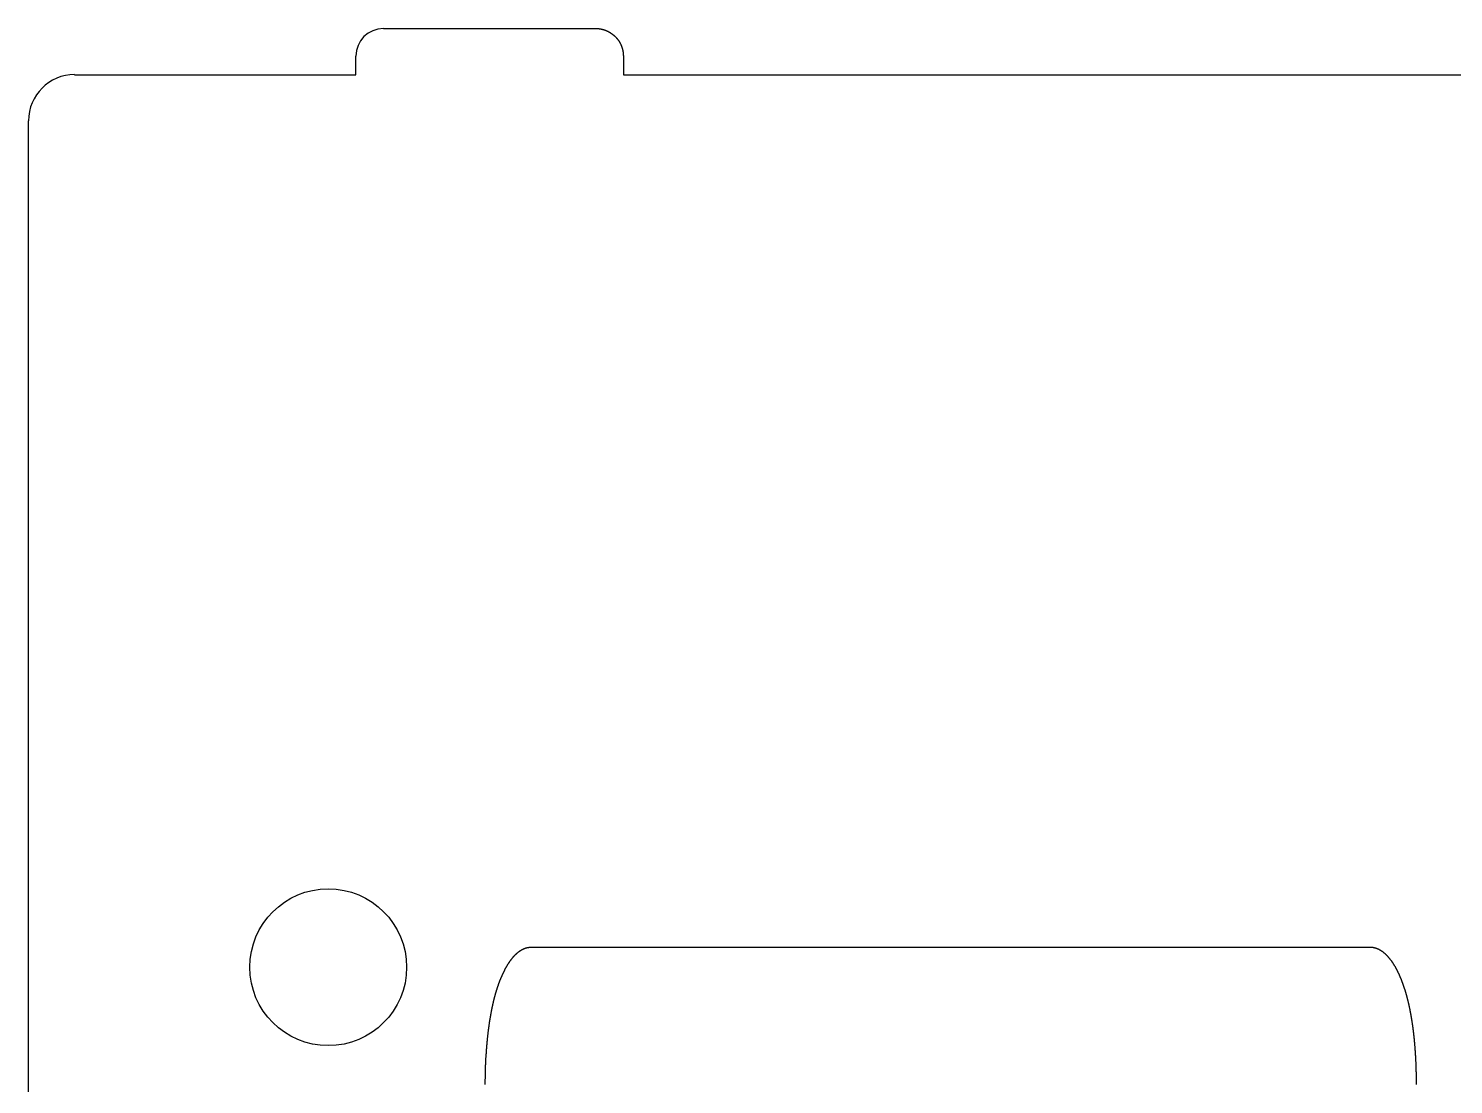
# Model space of a CAD drawing. Extents: x 442 to 745, y 5 to 355.
# Drawn here: x 678.21 to 690.94, y 200.74 to 210.16 of the extents above; entities that cross this region are included whole.
import ezdxf

# ---------------------------------------------------------------- set-up
doc = ezdxf.new("R2010")
doc.units = 0
doc.layers.add('VISIBLE__ANSI_', color=7, linetype='CONTINUOUS')

msp = doc.modelspace()

# ---------------------------------------------------------------- linework, layer by layer
at = {"layer": 'VISIBLE__ANSI_'}
for p, q in [((681.383, 210.164), (683.277, 210.164)), ((681.136, 209.752), (681.136, 209.917)), ((683.525, 209.917), (683.525, 209.752)), ((678.625, 209.752), (681.136, 209.752)), ((683.525, 209.752), (704.854, 209.752)), ((678.213, 185.87), (678.213, 209.341)), ((690.195, 201.961), (682.701, 201.961))]:
    msp.add_line(p, q, dxfattribs=at)
for points in [[(683.277, 210.164, 0), (683.279, 210.164, 0), (683.28, 210.164, 0), (683.281, 210.164, 0), (683.282, 210.164, 0), (683.284, 210.164, 0), (683.285, 210.164, 0), (683.286, 210.164, 0), (683.287, 210.164, 0), (683.288, 210.164, 0), (683.29, 210.164, 0), (683.291, 210.164, 0), (683.292, 210.164, 0), (683.293, 210.164, 0), (683.295, 210.164, 0), (683.296, 210.163, 0), (683.297, 210.163, 0), (683.298, 210.163, 0), (683.299, 210.163, 0), (683.301, 210.163, 0), (683.302, 210.163, 0), (683.303, 210.163, 0), (683.304, 210.163, 0), (683.305, 210.163, 0), (683.307, 210.162, 0), (683.308, 210.162, 0), (683.309, 210.162, 0), (683.31, 210.162, 0), (683.311, 210.162, 0), (683.313, 210.162, 0), (683.314, 210.161, 0), (683.315, 210.161, 0), (683.316, 210.161, 0), (683.317, 210.161, 0), (683.319, 210.161, 0), (683.32, 210.16, 0), (683.321, 210.16, 0), (683.322, 210.16, 0), (683.323, 210.16, 0), (683.325, 210.16, 0), (683.326, 210.159, 0), (683.327, 210.159, 0), (683.328, 210.159, 0), (683.329, 210.159, 0), (683.331, 210.158, 0), (683.332, 210.158, 0), (683.333, 210.158, 0), (683.334, 210.158, 0), (683.335, 210.157, 0), (683.337, 210.157, 0), (683.338, 210.157, 0), (683.339, 210.156, 0), (683.34, 210.156, 0), (683.341, 210.156, 0), (683.342, 210.155, 0), (683.344, 210.155, 0), (683.345, 210.155, 0), (683.346, 210.154, 0), (683.347, 210.154, 0), (683.348, 210.154, 0), (683.349, 210.153, 0), (683.351, 210.153, 0), (683.352, 210.153, 0), (683.353, 210.152, 0), (683.354, 210.152, 0), (683.355, 210.152, 0), (683.356, 210.151, 0), (683.358, 210.151, 0), (683.359, 210.15, 0), (683.36, 210.15, 0), (683.361, 210.15, 0), (683.362, 210.149, 0), (683.363, 210.149, 0), (683.364, 210.148, 0), (683.366, 210.148, 0), (683.367, 210.147, 0), (683.368, 210.147, 0), (683.369, 210.147, 0), (683.37, 210.146, 0), (683.371, 210.146, 0), (683.372, 210.145, 0), (683.373, 210.145, 0), (683.375, 210.144, 0), (683.376, 210.144, 0), (683.377, 210.143, 0), (683.378, 210.143, 0), (683.379, 210.142, 0), (683.38, 210.142, 0), (683.381, 210.141, 0), (683.382, 210.141, 0), (683.383, 210.14, 0), (683.385, 210.14, 0), (683.386, 210.139, 0), (683.387, 210.139, 0), (683.388, 210.138, 0), (683.389, 210.138, 0), (683.39, 210.137, 0), (683.391, 210.136, 0), (683.392, 210.136, 0), (683.393, 210.135, 0), (683.394, 210.135, 0), (683.395, 210.134, 0), (683.396, 210.134, 0), (683.398, 210.133, 0), (683.399, 210.132, 0), (683.4, 210.132, 0), (683.401, 210.131, 0), (683.402, 210.131, 0), (683.403, 210.13, 0), (683.404, 210.129, 0), (683.405, 210.129, 0), (683.406, 210.128, 0), (683.407, 210.127, 0), (683.408, 210.127, 0), (683.409, 210.126, 0), (683.41, 210.126, 0), (683.411, 210.125, 0), (683.412, 210.124, 0), (683.413, 210.124, 0), (683.414, 210.123, 0), (683.415, 210.122, 0), (683.416, 210.122, 0), (683.417, 210.121, 0), (683.418, 210.12, 0), (683.419, 210.119, 0), (683.42, 210.119, 0), (683.421, 210.118, 0), (683.422, 210.117, 0), (683.423, 210.117, 0), (683.424, 210.116, 0), (683.425, 210.115, 0), (683.426, 210.114, 0), (683.427, 210.114, 0), (683.428, 210.113, 0), (683.429, 210.112, 0), (683.43, 210.112, 0), (683.431, 210.111, 0), (683.432, 210.11, 0), (683.433, 210.109, 0), (683.434, 210.109, 0), (683.435, 210.108, 0), (683.436, 210.107, 0), (683.436, 210.106, 0), (683.437, 210.105, 0), (683.438, 210.105, 0), (683.439, 210.104, 0), (683.44, 210.103, 0), (683.441, 210.102, 0), (683.442, 210.101, 0), (683.443, 210.101, 0), (683.444, 210.1, 0), (683.445, 210.099, 0), (683.446, 210.098, 0), (683.446, 210.097, 0), (683.447, 210.096, 0), (683.448, 210.096, 0), (683.449, 210.095, 0), (683.45, 210.094, 0), (683.451, 210.093, 0), (683.452, 210.092, 0), (683.453, 210.091, 0), (683.453, 210.09, 0), (683.454, 210.09, 0), (683.455, 210.089, 0), (683.456, 210.088, 0), (683.457, 210.087, 0), (683.458, 210.086, 0), (683.459, 210.085, 0), (683.459, 210.084, 0), (683.46, 210.083, 0), (683.461, 210.082, 0), (683.462, 210.082, 0), (683.463, 210.081, 0), (683.463, 210.08, 0), (683.464, 210.079, 0), (683.465, 210.078, 0), (683.466, 210.077, 0), (683.467, 210.076, 0), (683.467, 210.075, 0), (683.468, 210.074, 0), (683.469, 210.073, 0), (683.47, 210.072, 0), (683.47, 210.071, 0), (683.471, 210.07, 0), (683.472, 210.069, 0), (683.473, 210.068, 0), (683.473, 210.068, 0), (683.474, 210.067, 0), (683.475, 210.066, 0), (683.476, 210.065, 0), (683.476, 210.064, 0), (683.477, 210.063, 0), (683.478, 210.062, 0), (683.479, 210.061, 0), (683.479, 210.06, 0), (683.48, 210.059, 0), (683.481, 210.058, 0), (683.481, 210.057, 0), (683.482, 210.056, 0), (683.483, 210.055, 0), (683.483, 210.054, 0), (683.484, 210.053, 0), (683.485, 210.052, 0), (683.485, 210.051, 0), (683.486, 210.05, 0), (683.487, 210.049, 0), (683.487, 210.048, 0), (683.488, 210.047, 0), (683.489, 210.045, 0), (683.489, 210.044, 0), (683.49, 210.043, 0), (683.49, 210.042, 0), (683.491, 210.041, 0), (683.492, 210.04, 0), (683.492, 210.039, 0), (683.493, 210.038, 0), (683.493, 210.037, 0), (683.494, 210.036, 0), (683.495, 210.035, 0), (683.495, 210.034, 0), (683.496, 210.033, 0), (683.496, 210.032, 0), (683.497, 210.031, 0), (683.497, 210.03, 0), (683.498, 210.028, 0), (683.499, 210.027, 0), (683.499, 210.026, 0), (683.5, 210.025, 0), (683.5, 210.024, 0), (683.501, 210.023, 0), (683.501, 210.022, 0), (683.502, 210.021, 0), (683.502, 210.02, 0), (683.503, 210.019, 0), (683.503, 210.017, 0), (683.504, 210.016, 0), (683.504, 210.015, 0), (683.505, 210.014, 0), (683.505, 210.013, 0), (683.506, 210.012, 0), (683.506, 210.011, 0), (683.507, 210.01, 0), (683.507, 210.008, 0), (683.507, 210.007, 0), (683.508, 210.006, 0), (683.508, 210.005, 0), (683.509, 210.004, 0), (683.509, 210.003, 0), (683.51, 210.002, 0), (683.51, 210.001, 0), (683.51, 209.999, 0), (683.511, 209.998, 0), (683.511, 209.997, 0), (683.512, 209.996, 0), (683.512, 209.995, 0), (683.512, 209.994, 0), (683.513, 209.992, 0), (683.513, 209.991, 0), (683.514, 209.99, 0), (683.514, 209.989, 0), (683.514, 209.988, 0), (683.515, 209.987, 0), (683.515, 209.985, 0), (683.515, 209.984, 0), (683.516, 209.983, 0), (683.516, 209.982, 0), (683.516, 209.981, 0), (683.517, 209.98, 0), (683.517, 209.978, 0), (683.517, 209.977, 0), (683.517, 209.976, 0), (683.518, 209.975, 0), (683.518, 209.974, 0), (683.518, 209.973, 0), (683.519, 209.971, 0), (683.519, 209.97, 0), (683.519, 209.969, 0), (683.519, 209.968, 0), (683.52, 209.967, 0), (683.52, 209.965, 0), (683.52, 209.964, 0), (683.52, 209.963, 0), (683.52, 209.962, 0), (683.521, 209.961, 0), (683.521, 209.959, 0), (683.521, 209.958, 0), (683.521, 209.957, 0), (683.521, 209.956, 0), (683.522, 209.955, 0), (683.522, 209.953, 0), (683.522, 209.952, 0), (683.522, 209.951, 0), (683.522, 209.95, 0), (683.523, 209.949, 0), (683.523, 209.947, 0), (683.523, 209.946, 0), (683.523, 209.945, 0), (683.523, 209.944, 0), (683.523, 209.943, 0), (683.523, 209.941, 0), (683.523, 209.94, 0), (683.524, 209.939, 0), (683.524, 209.938, 0), (683.524, 209.937, 0), (683.524, 209.935, 0), (683.524, 209.934, 0), (683.524, 209.933, 0), (683.524, 209.932, 0), (683.524, 209.93, 0), (683.524, 209.929, 0), (683.524, 209.928, 0), (683.524, 209.927, 0), (683.524, 209.926, 0), (683.524, 209.924, 0), (683.524, 209.923, 0), (683.525, 209.922, 0), (683.525, 209.921, 0), (683.525, 209.92, 0), (683.525, 209.918, 0), (683.525, 209.917, 0)], [(682.701, 201.961, 0), (682.699, 201.961, 0), (682.697, 201.961, 0), (682.694, 201.961, 0), (682.692, 201.961, 0), (682.69, 201.961, 0), (682.688, 201.961, 0), (682.685, 201.96, 0), (682.683, 201.96, 0), (682.681, 201.96, 0), (682.679, 201.96, 0), (682.676, 201.959, 0), (682.674, 201.959, 0), (682.672, 201.959, 0), (682.67, 201.958, 0), (682.668, 201.958, 0), (682.665, 201.957, 0), (682.663, 201.957, 0), (682.661, 201.956, 0), (682.659, 201.956, 0), (682.657, 201.955, 0), (682.655, 201.954, 0), (682.652, 201.954, 0), (682.65, 201.953, 0), (682.648, 201.952, 0), (682.646, 201.952, 0), (682.644, 201.951, 0), (682.642, 201.95, 0), (682.64, 201.949, 0), (682.638, 201.948, 0), (682.636, 201.948, 0), (682.634, 201.947, 0), (682.631, 201.946, 0), (682.629, 201.945, 0), (682.627, 201.944, 0), (682.625, 201.943, 0), (682.623, 201.942, 0), (682.621, 201.941, 0), (682.619, 201.94, 0), (682.617, 201.939, 0), (682.615, 201.938, 0), (682.613, 201.937, 0), (682.611, 201.935, 0), (682.61, 201.934, 0), (682.608, 201.933, 0), (682.606, 201.932, 0), (682.604, 201.931, 0), (682.602, 201.929, 0), (682.6, 201.928, 0), (682.598, 201.927, 0), (682.596, 201.926, 0), (682.594, 201.924, 0), (682.593, 201.923, 0), (682.591, 201.922, 0), (682.589, 201.92, 0), (682.587, 201.919, 0), (682.585, 201.918, 0), (682.584, 201.916, 0), (682.582, 201.915, 0), (682.58, 201.913, 0), (682.578, 201.912, 0), (682.576, 201.911, 0), (682.575, 201.909, 0), (682.573, 201.908, 0), (682.571, 201.906, 0), (682.57, 201.905, 0), (682.568, 201.903, 0), (682.566, 201.902, 0), (682.565, 201.9, 0), (682.563, 201.898, 0), (682.561, 201.897, 0), (682.56, 201.895, 0), (682.558, 201.894, 0), (682.556, 201.892, 0), (682.555, 201.891, 0), (682.553, 201.889, 0), (682.552, 201.887, 0), (682.55, 201.886, 0), (682.549, 201.884, 0), (682.547, 201.882, 0), (682.545, 201.881, 0), (682.544, 201.879, 0), (682.542, 201.877, 0), (682.541, 201.876, 0), (682.539, 201.874, 0), (682.538, 201.872, 0), (682.536, 201.871, 0), (682.535, 201.869, 0), (682.533, 201.867, 0), (682.532, 201.865, 0), (682.53, 201.864, 0), (682.529, 201.862, 0), (682.528, 201.86, 0), (682.526, 201.858, 0), (682.525, 201.856, 0), (682.523, 201.855, 0), (682.522, 201.853, 0), (682.52, 201.851, 0), (682.519, 201.849, 0), (682.518, 201.847, 0), (682.516, 201.845, 0), (682.515, 201.844, 0), (682.514, 201.842, 0), (682.512, 201.84, 0), (682.511, 201.838, 0), (682.509, 201.836, 0), (682.508, 201.834, 0), (682.507, 201.832, 0), (682.505, 201.83, 0), (682.504, 201.828, 0), (682.503, 201.827, 0), (682.502, 201.825, 0), (682.5, 201.823, 0), (682.499, 201.821, 0), (682.498, 201.819, 0), (682.496, 201.817, 0), (682.495, 201.815, 0), (682.494, 201.813, 0), (682.493, 201.811, 0), (682.491, 201.809, 0), (682.49, 201.807, 0), (682.489, 201.805, 0), (682.488, 201.803, 0), (682.487, 201.801, 0), (682.485, 201.799, 0), (682.484, 201.797, 0), (682.483, 201.795, 0), (682.482, 201.793, 0), (682.481, 201.791, 0), (682.479, 201.789, 0), (682.478, 201.787, 0), (682.477, 201.785, 0), (682.476, 201.783, 0), (682.475, 201.781, 0), (682.474, 201.779, 0), (682.473, 201.777, 0), (682.471, 201.775, 0), (682.47, 201.773, 0), (682.469, 201.771, 0), (682.468, 201.769, 0), (682.467, 201.767, 0), (682.466, 201.765, 0), (682.465, 201.763, 0), (682.464, 201.761, 0), (682.463, 201.759, 0), (682.462, 201.757, 0), (682.461, 201.755, 0), (682.46, 201.753, 0), (682.459, 201.751, 0), (682.458, 201.749, 0), (682.457, 201.746, 0), (682.456, 201.744, 0), (682.455, 201.742, 0), (682.454, 201.74, 0), (682.453, 201.738, 0), (682.452, 201.736, 0), (682.451, 201.734, 0), (682.45, 201.732, 0), (682.449, 201.73, 0), (682.448, 201.728, 0), (682.447, 201.726, 0), (682.446, 201.724, 0), (682.445, 201.722, 0), (682.444, 201.719, 0), (682.443, 201.717, 0), (682.442, 201.715, 0), (682.441, 201.713, 0), (682.44, 201.711, 0), (682.439, 201.709, 0), (682.438, 201.706, 0), (682.437, 201.704, 0), (682.436, 201.702, 0), (682.435, 201.7, 0), (682.434, 201.697, 0), (682.433, 201.695, 0), (682.432, 201.693, 0), (682.431, 201.691, 0), (682.43, 201.688, 0), (682.429, 201.686, 0), (682.428, 201.684, 0), (682.427, 201.682, 0), (682.426, 201.679, 0), (682.426, 201.677, 0), (682.425, 201.675, 0), (682.424, 201.672, 0), (682.423, 201.67, 0), (682.422, 201.668, 0), (682.421, 201.665, 0), (682.42, 201.663, 0), (682.419, 201.66, 0), (682.418, 201.658, 0), (682.417, 201.656, 0), (682.416, 201.653, 0), (682.415, 201.651, 0), (682.415, 201.648, 0), (682.414, 201.646, 0), (682.413, 201.643, 0), (682.412, 201.641, 0), (682.411, 201.638, 0), (682.41, 201.636, 0), (682.409, 201.633, 0), (682.408, 201.631, 0), (682.407, 201.628, 0), (682.406, 201.626, 0), (682.406, 201.623, 0), (682.405, 201.621, 0), (682.404, 201.618, 0), (682.403, 201.616, 0), (682.402, 201.613, 0), (682.401, 201.611, 0), (682.4, 201.608, 0), (682.399, 201.605, 0), (682.399, 201.603, 0), (682.398, 201.6, 0), (682.397, 201.598, 0), (682.396, 201.595, 0), (682.395, 201.592, 0), (682.394, 201.59, 0), (682.394, 201.587, 0), (682.393, 201.584, 0), (682.392, 201.582, 0), (682.391, 201.579, 0), (682.39, 201.576, 0), (682.389, 201.573, 0), (682.388, 201.571, 0), (682.388, 201.568, 0), (682.387, 201.565, 0), (682.386, 201.562, 0), (682.385, 201.56, 0), (682.384, 201.557, 0), (682.384, 201.554, 0), (682.383, 201.551, 0), (682.382, 201.549, 0), (682.381, 201.546, 0), (682.38, 201.543, 0), (682.38, 201.54, 0), (682.379, 201.537, 0), (682.378, 201.534, 0), (682.377, 201.532, 0), (682.376, 201.529, 0), (682.376, 201.526, 0), (682.375, 201.523, 0), (682.374, 201.52, 0), (682.373, 201.517, 0), (682.372, 201.514, 0), (682.372, 201.511, 0), (682.371, 201.508, 0), (682.37, 201.505, 0), (682.369, 201.502, 0), (682.369, 201.499, 0), (682.368, 201.496, 0), (682.367, 201.493, 0), (682.366, 201.49, 0), (682.366, 201.487, 0), (682.365, 201.484, 0), (682.364, 201.481, 0), (682.363, 201.478, 0), (682.363, 201.475, 0), (682.362, 201.472, 0), (682.361, 201.469, 0), (682.361, 201.466, 0), (682.36, 201.463, 0), (682.359, 201.46, 0), (682.358, 201.457, 0), (682.358, 201.454, 0), (682.357, 201.451, 0), (682.356, 201.447, 0), (682.356, 201.444, 0), (682.355, 201.441, 0), (682.354, 201.438, 0), (682.353, 201.435, 0), (682.353, 201.432, 0), (682.352, 201.428, 0), (682.351, 201.425, 0), (682.351, 201.422, 0), (682.35, 201.419, 0), (682.349, 201.415, 0), (682.349, 201.412, 0), (682.348, 201.409, 0), (682.347, 201.406, 0), (682.347, 201.402, 0), (682.346, 201.399, 0), (682.345, 201.396, 0), (682.345, 201.393, 0), (682.344, 201.389, 0), (682.343, 201.386, 0), (682.343, 201.383, 0), (682.342, 201.379, 0), (682.341, 201.376, 0), (682.341, 201.373, 0), (682.34, 201.369, 0), (682.34, 201.366, 0), (682.339, 201.363, 0), (682.338, 201.359, 0), (682.338, 201.356, 0), (682.337, 201.352, 0), (682.337, 201.349, 0), (682.336, 201.346, 0), (682.335, 201.342, 0), (682.335, 201.339, 0), (682.334, 201.335, 0), (682.334, 201.332, 0), (682.333, 201.328, 0), (682.332, 201.325, 0), (682.332, 201.321, 0), (682.331, 201.318, 0), (682.331, 201.314, 0), (682.33, 201.311, 0), (682.33, 201.307, 0), (682.329, 201.304, 0), (682.328, 201.3, 0), (682.328, 201.297, 0), (682.327, 201.293, 0), (682.327, 201.29, 0), (682.326, 201.286, 0), (682.326, 201.283, 0), (682.325, 201.279, 0), (682.325, 201.276, 0), (682.324, 201.272, 0), (682.324, 201.268, 0), (682.323, 201.265, 0), (682.323, 201.261, 0), (682.322, 201.257, 0), (682.322, 201.254, 0), (682.321, 201.25, 0), (682.321, 201.247, 0), (682.32, 201.243, 0), (682.32, 201.239, 0), (682.319, 201.236, 0), (682.319, 201.232, 0), (682.318, 201.228, 0), (682.318, 201.224, 0), (682.317, 201.221, 0), (682.317, 201.217, 0), (682.316, 201.213, 0), (682.316, 201.21, 0), (682.315, 201.206, 0), (682.315, 201.202, 0), (682.314, 201.198, 0), (682.314, 201.195, 0), (682.313, 201.191, 0), (682.313, 201.187, 0), (682.313, 201.183, 0), (682.312, 201.179, 0), (682.312, 201.176, 0), (682.311, 201.172, 0), (682.311, 201.168, 0), (682.31, 201.164, 0), (682.31, 201.16, 0), (682.31, 201.156, 0), (682.309, 201.152, 0), (682.309, 201.149, 0), (682.308, 201.145, 0), (682.308, 201.141, 0), (682.308, 201.137, 0), (682.307, 201.133, 0), (682.307, 201.129, 0), (682.307, 201.125, 0), (682.306, 201.121, 0), (682.306, 201.117, 0), (682.305, 201.113, 0), (682.305, 201.109, 0), (682.305, 201.105, 0), (682.304, 201.101, 0), (682.304, 201.097, 0), (682.304, 201.093, 0), (682.303, 201.089, 0), (682.303, 201.085, 0), (682.303, 201.081, 0), (682.302, 201.077, 0), (682.302, 201.073, 0), (682.302, 201.069, 0), (682.301, 201.065, 0), (682.301, 201.061, 0), (682.301, 201.057, 0), (682.3, 201.053, 0), (682.3, 201.049, 0), (682.3, 201.045, 0), (682.3, 201.041, 0), (682.299, 201.037, 0), (682.299, 201.033, 0), (682.299, 201.029, 0), (682.298, 201.024, 0), (682.298, 201.02, 0), (682.298, 201.016, 0), (682.298, 201.012, 0), (682.297, 201.008, 0), (682.297, 201.004, 0), (682.297, 200.999, 0), (682.297, 200.995, 0), (682.296, 200.991, 0), (682.296, 200.987, 0), (682.296, 200.983, 0), (682.296, 200.978, 0), (682.295, 200.974, 0), (682.295, 200.97, 0), (682.295, 200.966, 0), (682.295, 200.961, 0), (682.294, 200.957, 0), (682.294, 200.953, 0), (682.294, 200.949, 0), (682.294, 200.944, 0), (682.294, 200.94, 0), (682.293, 200.936, 0), (682.293, 200.931, 0), (682.293, 200.927, 0), (682.293, 200.923, 0), (682.293, 200.918, 0), (682.293, 200.914, 0), (682.292, 200.91, 0), (682.292, 200.905, 0), (682.292, 200.901, 0), (682.292, 200.897, 0), (682.292, 200.892, 0), (682.292, 200.888, 0), (682.292, 200.883, 0), (682.291, 200.879, 0), (682.291, 200.875, 0), (682.291, 200.87, 0), (682.291, 200.866, 0), (682.291, 200.861, 0), (682.291, 200.857, 0), (682.291, 200.852, 0), (682.291, 200.848, 0), (682.29, 200.843, 0), (682.29, 200.839, 0), (682.29, 200.834, 0), (682.29, 200.83, 0), (682.29, 200.825, 0), (682.29, 200.821, 0), (682.29, 200.816, 0), (682.29, 200.812, 0), (682.29, 200.807, 0), (682.29, 200.803, 0), (682.29, 200.798, 0), (682.29, 200.793, 0), (682.29, 200.789, 0), (682.289, 200.784, 0), (682.289, 200.78, 0), (682.289, 200.775, 0), (682.289, 200.77, 0), (682.289, 200.766, 0), (682.289, 200.761, 0), (682.289, 200.757, 0), (682.289, 200.752, 0), (682.289, 200.747, 0), (682.289, 200.743, 0), (682.289, 200.738, 0)], [(690.607, 200.738, 0), (690.607, 200.743, 0), (690.607, 200.748, 0), (690.607, 200.753, 0), (690.607, 200.758, 0), (690.607, 200.763, 0), (690.607, 200.768, 0), (690.607, 200.773, 0), (690.607, 200.778, 0), (690.607, 200.783, 0), (690.607, 200.788, 0), (690.607, 200.793, 0), (690.606, 200.798, 0), (690.606, 200.803, 0), (690.606, 200.808, 0), (690.606, 200.813, 0), (690.606, 200.818, 0), (690.606, 200.823, 0), (690.606, 200.828, 0), (690.606, 200.833, 0), (690.606, 200.837, 0), (690.606, 200.842, 0), (690.606, 200.847, 0), (690.605, 200.852, 0), (690.605, 200.857, 0), (690.605, 200.862, 0), (690.605, 200.867, 0), (690.605, 200.871, 0), (690.605, 200.876, 0), (690.605, 200.881, 0), (690.605, 200.886, 0), (690.604, 200.89, 0), (690.604, 200.895, 0), (690.604, 200.9, 0), (690.604, 200.905, 0), (690.604, 200.909, 0), (690.604, 200.914, 0), (690.603, 200.919, 0), (690.603, 200.924, 0), (690.603, 200.928, 0), (690.603, 200.933, 0), (690.603, 200.938, 0), (690.602, 200.942, 0), (690.602, 200.947, 0), (690.602, 200.952, 0), (690.602, 200.956, 0), (690.601, 200.961, 0), (690.601, 200.965, 0), (690.601, 200.97, 0), (690.601, 200.975, 0), (690.6, 200.979, 0), (690.6, 200.984, 0), (690.6, 200.988, 0), (690.6, 200.993, 0), (690.599, 200.997, 0), (690.599, 201.002, 0), (690.599, 201.006, 0), (690.599, 201.011, 0), (690.598, 201.015, 0), (690.598, 201.02, 0), (690.598, 201.024, 0), (690.597, 201.029, 0), (690.597, 201.033, 0), (690.597, 201.038, 0), (690.596, 201.042, 0), (690.596, 201.047, 0), (690.596, 201.051, 0), (690.596, 201.055, 0), (690.595, 201.06, 0), (690.595, 201.064, 0), (690.595, 201.069, 0), (690.594, 201.073, 0), (690.594, 201.077, 0), (690.593, 201.082, 0), (690.593, 201.086, 0), (690.593, 201.09, 0), (690.592, 201.095, 0), (690.592, 201.099, 0), (690.592, 201.103, 0), (690.591, 201.107, 0), (690.591, 201.112, 0), (690.59, 201.116, 0), (690.59, 201.12, 0), (690.59, 201.125, 0), (690.589, 201.129, 0), (690.589, 201.133, 0), (690.588, 201.137, 0), (690.588, 201.141, 0), (690.588, 201.146, 0), (690.587, 201.15, 0), (690.587, 201.154, 0), (690.586, 201.158, 0), (690.586, 201.162, 0), (690.585, 201.166, 0), (690.585, 201.171, 0), (690.584, 201.175, 0), (690.584, 201.179, 0), (690.584, 201.183, 0), (690.583, 201.187, 0), (690.583, 201.191, 0), (690.582, 201.195, 0), (690.582, 201.199, 0), (690.581, 201.203, 0), (690.581, 201.207, 0), (690.58, 201.211, 0), (690.58, 201.215, 0), (690.579, 201.219, 0), (690.579, 201.223, 0), (690.578, 201.227, 0), (690.578, 201.231, 0), (690.577, 201.235, 0), (690.577, 201.239, 0), (690.576, 201.243, 0), (690.576, 201.247, 0), (690.575, 201.251, 0), (690.574, 201.255, 0), (690.574, 201.259, 0), (690.573, 201.263, 0), (690.573, 201.267, 0), (690.572, 201.27, 0), (690.572, 201.274, 0), (690.571, 201.278, 0), (690.571, 201.282, 0), (690.57, 201.286, 0), (690.569, 201.29, 0), (690.569, 201.293, 0), (690.568, 201.297, 0), (690.568, 201.301, 0), (690.567, 201.305, 0), (690.566, 201.309, 0), (690.566, 201.312, 0), (690.565, 201.316, 0), (690.565, 201.32, 0), (690.564, 201.324, 0), (690.563, 201.327, 0), (690.563, 201.331, 0), (690.562, 201.335, 0), (690.561, 201.338, 0), (690.561, 201.342, 0), (690.56, 201.346, 0), (690.56, 201.349, 0), (690.559, 201.353, 0), (690.558, 201.357, 0), (690.558, 201.36, 0), (690.557, 201.364, 0), (690.556, 201.368, 0), (690.556, 201.371, 0), (690.555, 201.375, 0), (690.554, 201.378, 0), (690.554, 201.382, 0), (690.553, 201.385, 0), (690.552, 201.389, 0), (690.551, 201.393, 0), (690.551, 201.396, 0), (690.55, 201.4, 0), (690.549, 201.403, 0), (690.549, 201.407, 0), (690.548, 201.41, 0), (690.547, 201.414, 0), (690.546, 201.417, 0), (690.546, 201.42, 0), (690.545, 201.424, 0), (690.544, 201.427, 0), (690.544, 201.431, 0), (690.543, 201.434, 0), (690.542, 201.438, 0), (690.541, 201.441, 0), (690.541, 201.444, 0), (690.54, 201.448, 0), (690.539, 201.451, 0), (690.538, 201.454, 0), (690.538, 201.458, 0), (690.537, 201.461, 0), (690.536, 201.464, 0), (690.535, 201.468, 0), (690.534, 201.471, 0), (690.534, 201.474, 0), (690.533, 201.478, 0), (690.532, 201.481, 0), (690.531, 201.484, 0), (690.53, 201.487, 0), (690.53, 201.491, 0), (690.529, 201.494, 0), (690.528, 201.497, 0), (690.527, 201.5, 0), (690.526, 201.503, 0), (690.526, 201.507, 0), (690.525, 201.51, 0), (690.524, 201.513, 0), (690.523, 201.516, 0), (690.522, 201.519, 0), (690.521, 201.522, 0), (690.521, 201.525, 0), (690.52, 201.529, 0), (690.519, 201.532, 0), (690.518, 201.535, 0), (690.517, 201.538, 0), (690.516, 201.541, 0), (690.515, 201.544, 0), (690.515, 201.547, 0), (690.514, 201.55, 0), (690.513, 201.553, 0), (690.512, 201.556, 0), (690.511, 201.559, 0), (690.51, 201.562, 0), (690.509, 201.565, 0), (690.508, 201.568, 0), (690.508, 201.571, 0), (690.507, 201.574, 0), (690.506, 201.577, 0), (690.505, 201.58, 0), (690.504, 201.583, 0), (690.503, 201.586, 0), (690.502, 201.588, 0), (690.501, 201.591, 0), (690.5, 201.594, 0), (690.499, 201.597, 0), (690.498, 201.6, 0), (690.497, 201.603, 0), (690.497, 201.606, 0), (690.496, 201.609, 0), (690.495, 201.611, 0), (690.494, 201.614, 0), (690.493, 201.617, 0), (690.492, 201.62, 0), (690.491, 201.623, 0), (690.49, 201.626, 0), (690.489, 201.628, 0), (690.488, 201.631, 0), (690.487, 201.634, 0), (690.486, 201.637, 0), (690.485, 201.64, 0), (690.484, 201.643, 0), (690.483, 201.646, 0), (690.481, 201.649, 0), (690.48, 201.651, 0), (690.479, 201.654, 0), (690.478, 201.657, 0), (690.477, 201.66, 0), (690.476, 201.663, 0), (690.475, 201.666, 0), (690.474, 201.669, 0), (690.473, 201.671, 0), (690.472, 201.674, 0), (690.47, 201.677, 0), (690.469, 201.68, 0), (690.468, 201.683, 0), (690.467, 201.686, 0), (690.466, 201.689, 0), (690.465, 201.691, 0), (690.463, 201.694, 0), (690.462, 201.697, 0), (690.461, 201.7, 0), (690.46, 201.703, 0), (690.459, 201.706, 0), (690.457, 201.708, 0), (690.456, 201.711, 0), (690.455, 201.714, 0), (690.454, 201.717, 0), (690.452, 201.72, 0), (690.451, 201.722, 0), (690.45, 201.725, 0), (690.448, 201.728, 0), (690.447, 201.731, 0), (690.446, 201.734, 0), (690.444, 201.736, 0), (690.443, 201.739, 0), (690.442, 201.742, 0), (690.44, 201.745, 0), (690.439, 201.747, 0), (690.438, 201.75, 0), (690.436, 201.753, 0), (690.435, 201.756, 0), (690.434, 201.758, 0), (690.432, 201.761, 0), (690.431, 201.764, 0), (690.429, 201.766, 0), (690.428, 201.769, 0), (690.426, 201.772, 0), (690.425, 201.774, 0), (690.423, 201.777, 0), (690.422, 201.78, 0), (690.421, 201.782, 0), (690.419, 201.785, 0), (690.418, 201.788, 0), (690.416, 201.79, 0), (690.414, 201.793, 0), (690.413, 201.795, 0), (690.411, 201.798, 0), (690.41, 201.801, 0), (690.408, 201.803, 0), (690.407, 201.806, 0), (690.405, 201.808, 0), (690.404, 201.811, 0), (690.402, 201.813, 0), (690.4, 201.816, 0), (690.399, 201.818, 0), (690.397, 201.821, 0), (690.395, 201.823, 0), (690.394, 201.826, 0), (690.392, 201.828, 0), (690.39, 201.831, 0), (690.389, 201.833, 0), (690.387, 201.836, 0), (690.385, 201.838, 0), (690.383, 201.841, 0), (690.382, 201.843, 0), (690.38, 201.845, 0), (690.378, 201.848, 0), (690.376, 201.85, 0), (690.374, 201.853, 0), (690.372, 201.855, 0), (690.371, 201.857, 0), (690.369, 201.86, 0), (690.367, 201.862, 0), (690.365, 201.864, 0), (690.363, 201.867, 0), (690.361, 201.869, 0), (690.359, 201.871, 0), (690.357, 201.874, 0), (690.355, 201.876, 0), (690.353, 201.878, 0), (690.351, 201.88, 0), (690.349, 201.883, 0), (690.347, 201.885, 0), (690.345, 201.887, 0), (690.343, 201.889, 0), (690.341, 201.891, 0), (690.338, 201.893, 0), (690.336, 201.895, 0), (690.334, 201.898, 0), (690.332, 201.9, 0), (690.33, 201.902, 0), (690.328, 201.904, 0), (690.325, 201.906, 0), (690.323, 201.908, 0), (690.321, 201.909, 0), (690.319, 201.911, 0), (690.316, 201.913, 0), (690.314, 201.915, 0), (690.312, 201.917, 0), (690.309, 201.919, 0), (690.307, 201.921, 0), (690.304, 201.922, 0), (690.302, 201.924, 0), (690.3, 201.926, 0), (690.297, 201.927, 0), (690.295, 201.929, 0), (690.292, 201.931, 0), (690.29, 201.932, 0), (690.287, 201.934, 0), (690.285, 201.935, 0), (690.282, 201.937, 0), (690.279, 201.938, 0), (690.277, 201.94, 0), (690.274, 201.941, 0), (690.272, 201.942, 0), (690.269, 201.944, 0), (690.266, 201.945, 0), (690.264, 201.946, 0), (690.261, 201.947, 0), (690.258, 201.949, 0), (690.255, 201.95, 0), (690.253, 201.951, 0), (690.25, 201.952, 0), (690.247, 201.953, 0), (690.244, 201.954, 0), (690.241, 201.954, 0), (690.239, 201.955, 0), (690.236, 201.956, 0), (690.233, 201.957, 0), (690.23, 201.957, 0), (690.227, 201.958, 0), (690.224, 201.959, 0), (690.221, 201.959, 0), (690.219, 201.96, 0), (690.216, 201.96, 0), (690.213, 201.96, 0), (690.21, 201.961, 0), (690.207, 201.961, 0), (690.204, 201.961, 0), (690.201, 201.961, 0), (690.198, 201.961, 0), (690.195, 201.961, 0)]]:
    msp.add_polyline3d(points, dxfattribs=at)
msp.add_circle((680.889, 201.785), 0.7, dxfattribs=at)
for centre, radius in [((681.383, 209.917), 0.247), ((678.625, 209.341), 0.412)]:
    msp.add_arc(centre, radius, 90, 180, dxfattribs=at)

doc.saveas('drawing.dxf')
